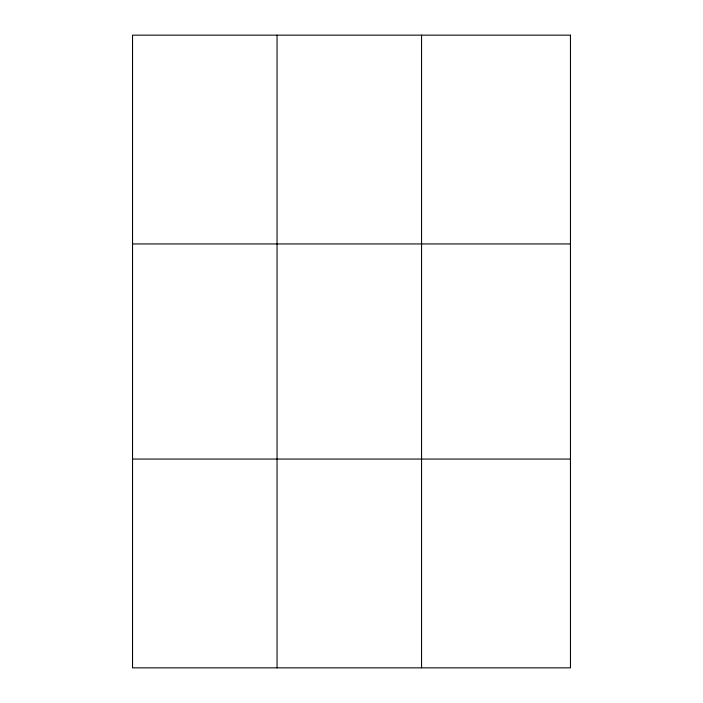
<?xml version="1.0" encoding="UTF-8"?>
<svg xmlns="http://www.w3.org/2000/svg" width="703" height="703" viewBox="0 0 703 703"><rect width="100%" height="100%" fill="white"/><g stroke="black" fill="none" stroke-linecap="round" stroke-linejoin="round"><path stroke-width="1.05" d="M277.052 667.85L277.052 35.15M421.563 667.85L421.563 35.15M132.542 243.941L570.458 243.941M132.542 459.059L570.458 459.059M570.458 35.15L570.458 667.85L132.542 667.85L132.542 35.15L570.458 35.15"/></g></svg>
